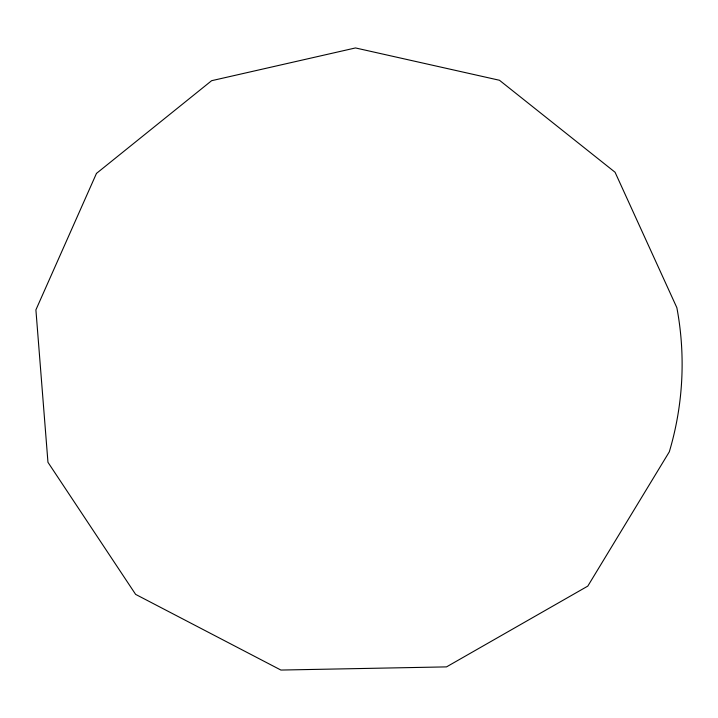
<?xml version="1.0" encoding="UTF-8"?>
<svg xmlns="http://www.w3.org/2000/svg" width="718" height="718" viewBox="0 0 718 718"><rect width="100%" height="100%" fill="white"/><g stroke="black" fill="none" stroke-linecap="round" stroke-linejoin="round"><path stroke-width="1.08" d="M96.463 173.415L35.9 309.871L47.962 462.302L135.621 594.378L280.9 670.056L446.506 666.887L587.8 586.112L669.311 451.819A325.416 315.471 2.3 0 0 676.859 307.699L615.066 172.248L499.459 80.263L355.491 47.944L211.622 80.694L96.463 173.415"/></g></svg>
